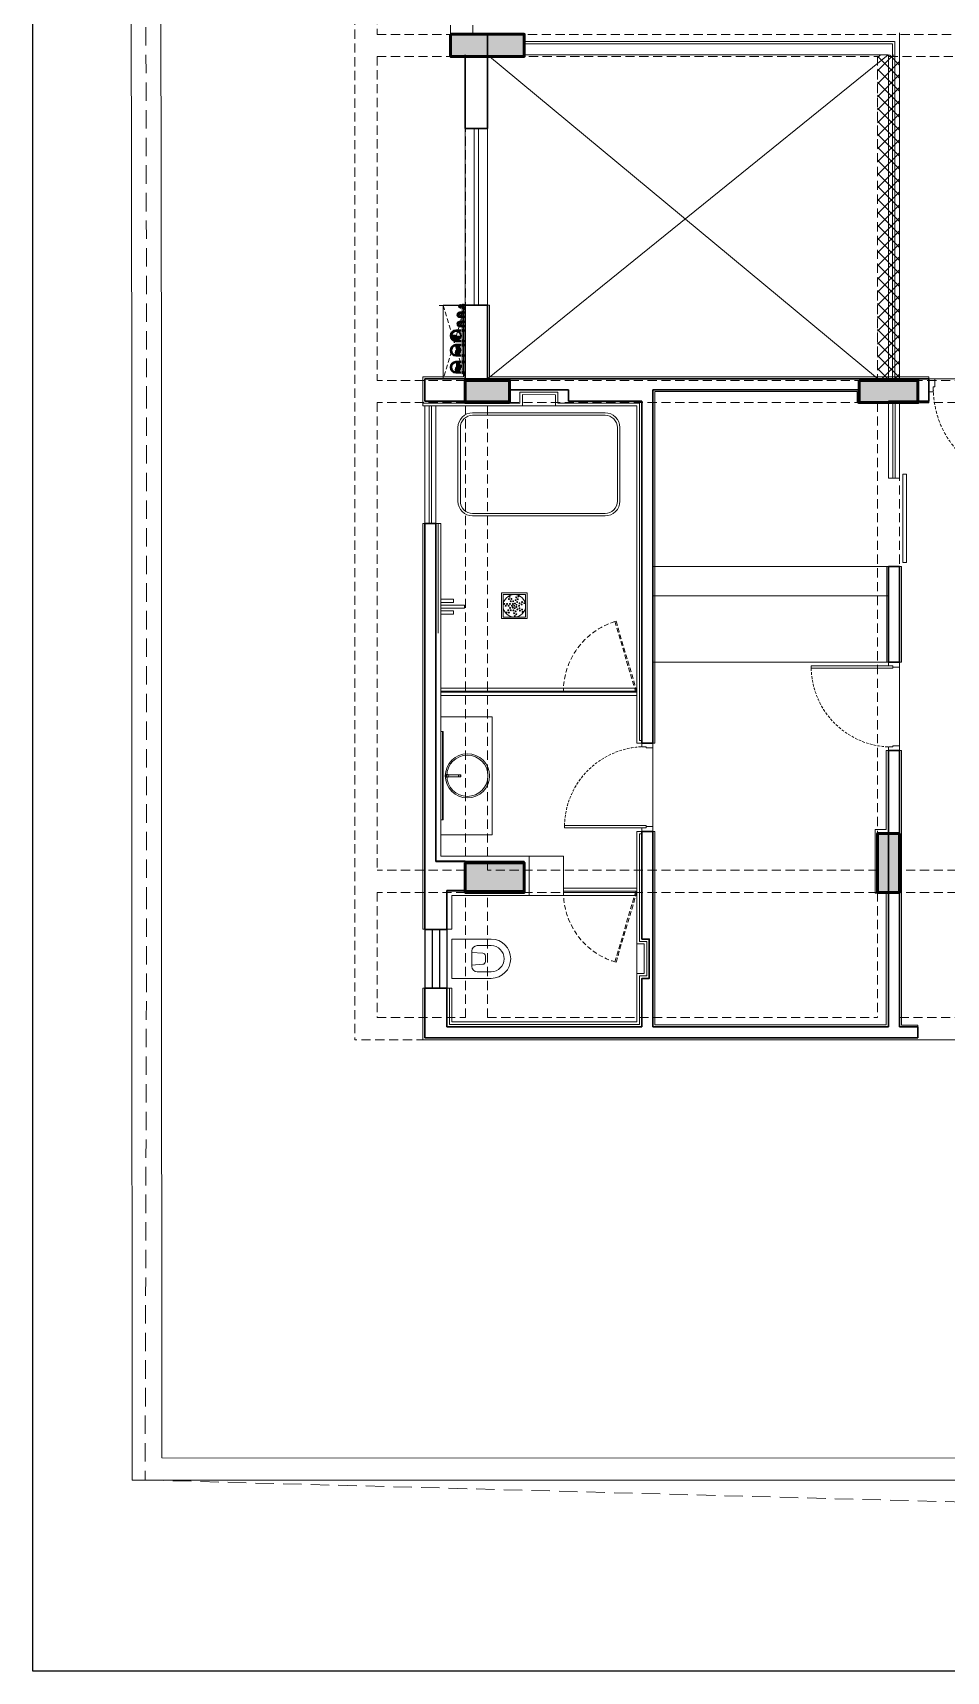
# Model space of a CAD drawing. Header units: inches. Extents: x 1178 to 1881, y 724 to 1926.
# Drawn here: x 1178 to 1551, y 724 to 1391 of the extents above; entities that cross this region are included whole.
import ezdxf

# ---------------------------------------------------------------- set-up
doc = ezdxf.new("R2010")
doc.units = ezdxf.units.IN
doc.header["$MEASUREMENT"] = 0
for name, pattern in [('BORDER2', [0.875, 0.25, -0.125, 0.25, -0.125, 0, -0.125]), ('CONTINOUS', [0]), ('DASHED2', [0.375, 0.25, -0.125]), ('HIDDEN', [0.375, 0.25, -0.125]), ('HIDDEN2', [0.1875, 0.125, -0.0625])]:
    doc.linetypes.add(name, pattern=pattern)
for name, color, linetype, lineweight in [('05', 61, 'Continuous', 5), ('15', 140, 'Continuous', 15), ('ANGLE SUPPORT', 7, 'Continuous', 30), ('COLUMN', 3, 'Continuous', 50), ('COMPOUND WALL', 6, 'Continuous', 13), ('CUT OUT', 172, 'DASHED2', 5), ('CWS', 180, 'Continuous', 18), ('DIM 05', 130, 'Continuous', 5), ('DOOR 09', 1, 'Continuous', 9), ('FUR. DIM 05', 10, 'Continuous', 5), ('FURNITURE 15', 140, 'Continuous', 15), ('HWSP', 20, 'Continuous', 9), ('PLASTER 15', 252, 'Continuous', 15), ('PP-RWP', 170, 'Continuous', 15), ('PP-SWP', 240, 'Continuous', 15), ('PP-WWP', 3, 'Continuous', 13), ('RAILING', 170, 'Continuous', 30), ('SANATERY 15', 1, 'Continuous', 15), ('sanitary fixture', 8, 'Continuous', 15), ('SHAFTS', 1, 'Continuous', 5), ('SHT. BEAM', 122, 'DASHED2', 30), ('STAIR 05', 4, 'Continuous', 20), ('swp', 20, 'Continuous', 20), ('WALL', 7, 'Continuous', 30), ('WALL 30', 242, 'Continuous', 30), ('WIN', 22, 'Continuous', 0), ('WINDOW 09', 1, 'Continuous', 9), ('wwp', 70, 'Continuous', 20)]:
    doc.layers.add(name, color=color, linetype=linetype, lineweight=lineweight)
doc.layers.add('D4', color=253, linetype='Continuous', lineweight=0, plot=False)
doc.layers.add('HWRP', color=6, linetype='Continuous')

# ---------------------------------------------------------------- blocks, each defined once
blk = doc.blocks.new('A$C1F651053')
at = {"layer": 'DOOR 09', "color": 4, "ltscale": 5}
blk.add_line((2.34, 42.04), (39.66, 42.04), dxfattribs=at)
for points in [[(0, 42.04), (0, 36.79), (1.75, 36.79), (1.75, 38.77), (2.34, 38.77), (2.34, 42.04), (0, 42.04)], [(42, 42.04), (42, 36.79), (40.25, 36.79), (40.25, 38.77), (39.66, 38.77), (39.66, 42.04), (42, 42.04)]]:
    blk.add_lwpolyline(points, dxfattribs=at)
blk.add_lwpolyline([(1.75, 38.77), (1.75, 0), (2.84, 0), (2.84, 38.77)], close=True, dxfattribs=at)
at = {"layer": 'DOOR 09', "color": 4, "linetype": 'DASHED2', "ltscale": 5}
blk.add_arc((1.97, 38.27), 38.28, 271.29733, 0.75575, dxfattribs=at)
blk = doc.blocks.new('ggdf')
at = {"layer": '05'}
for points in [[(183329.27, 8102.16), (183337.27, 8102.16), (183337.27, 8094.16), (183329.27, 8094.16)], [(183329.77, 8101.66), (183336.77, 8101.66), (183336.77, 8094.66), (183329.77, 8094.66)]]:
    blk.add_lwpolyline(points, close=True, dxfattribs=at)
for centre, radius in [((183333.27, 8098.16), 3.5), ((183333.87, 8101.3), 0.148), ((183330.08, 8098.05), 0.148), ((183330.65, 8097.56), 0.148), ((183330.95, 8098.25), 0.148), ((183331.17, 8099.84), 0.148), ((183331.19, 8100.59), 0.148), ((183331.52, 8097.76), 0.148), ((183331.76, 8096.4), 0.148), ((183331.82, 8098.45), 0.148), ((183331.87, 8099.28), 0.148), ((183331.89, 8100.03), 0.148), ((183332.15, 8097.21), 0.148), ((183332.49, 8096.55), 0.148), ((183332.53, 8098.02), 0.148), ((183332.59, 8099.47), 0.148), ((183332.7, 8098.65), 0.148), ((183332.92, 8097.5), 0.148), ((183333.27, 8100.85), 0.148), ((183333.27, 8099.96), 0.148), ((183333.27, 8098.16), 0.148), ((183333.27, 8098.16), 0.148), ((183333.27, 8098.16), 0.148), ((183333.27, 8098.16), 0.148), ((183333.27, 8098.16), 0.148), ((183333.27, 8098.16), 0.148), ((183333.27, 8098.16), 0.148), ((183333.29, 8098.91), 0.148), ((183333.31, 8096.69), 0.148), ((183333.57, 8097.48), 0.148), ((183333.87, 8100.4), 0.148), ((183333.87, 8099.51), 0.148), ((183333.87, 8098.61), 0.148), ((183333.99, 8097.97), 0.148), ((183334.05, 8096.55), 0.148), ((183334.45, 8097.28), 0.148), ((183334.67, 8099.28), 0.148), ((183334.69, 8098.53), 0.148), ((183335.02, 8097.76), 0.148), ((183335.32, 8097.08), 0.148), ((183335.37, 8099.84), 0.148), ((183335.4, 8099.09), 0.148), ((183335.89, 8097.56), 0.148), ((183336.1, 8099.65), 0.148), ((183336.2, 8096.88), 0.148), ((183331.37, 8095.59), 0.148), ((183332.1, 8095.74), 0.148), ((183333.7, 8095.88), 0.148), ((183334.09, 8095.07), 0.148), ((183334.44, 8095.74), 0.148)]:
    blk.add_circle(centre, radius, dxfattribs=at)
blk = doc.blocks.new('DFGHHH')
at = {"layer": 'sanitary fixture', "color": 6}
for p, q in [((161654.29, -159516.96), (161670.29, -159516.96)), ((161654.29, -159532.96), (161654.29, -159516.96)), ((161662.42, -159528.07), (161662.42, -159521.85)), ((161666.94, -159522.67), (161662.42, -159522.38)), ((161664.65, -159519.63), (161670.29, -159519.63)), ((161667.98, -159523.78), (161667.98, -159526.14)), ((161666.94, -159527.25), (161662.42, -159527.54)), ((161664.65, -159530.29), (161670.29, -159530.29)), ((161654.29, -159532.96), (161670.29, -159532.96))]:
    blk.add_line(p, q, dxfattribs=at)
at = {"layer": 'sanitary fixture', "color": 6, "extrusion": (0, 0, -1)}
for centre, major_axis, start_param, end_param in [((161670.29, -159524.96), (5.66, 5.66), -0.785398, 2.356194), ((161664.65, -159521.85), (-1.57, 1.57), 5.497787, 7.068583), ((161666.87, -159523.78), (-0.786, 0.786), 0.85028, 2.356194), ((161670.29, -159524.96), (3.77, 3.77), -0.785398, 2.356194), ((161664.65, -159528.07), (-1.57, 1.57), 3.926991, 5.497787), ((161666.87, -159526.14), (0.786, 0.786), 0.785398, 2.291313)]:
    blk.add_ellipse(centre, major_axis=major_axis, ratio=1, start_param=start_param, end_param=end_param, dxfattribs=at)
blk = doc.blocks.new('RGGGG')
at = {"layer": 'sanitary fixture'}
blk.add_line((161667.78, -159511), (161667.78, -159504.97), dxfattribs=at)
for points in [[(161658.11, -159507.38), (161667.78, -159507.38), (161667.78, -159508.59), (161658.11, -159508.59)], [(161662.64, -159506.32), (161667.78, -159506.32), (161667.78, -159504.97), (161662.64, -159504.97)], [(161662.64, -159509.64), (161667.78, -159509.64), (161667.78, -159511), (161662.64, -159511)]]:
    blk.add_lwpolyline(points, close=True, dxfattribs=at)
blk = doc.blocks.new('*X91')
at = {"color": 0}
for p, q in [((113.6, 341.5), (113.7, 341.6)), ((113.7, 341.4), (114.3, 342)), ((113.8, 341.4), (114.3, 341.8)), ((113.9, 341.3), (114.3, 341.7)), ((114, 341.2), (114.3, 341.5)), ((114.1, 341.1), (114.3, 341.3)), ((114.2, 341), (114.3, 341.1)), ((114.3, 340.9), (114.3, 340.9))]:
    blk.add_line(p, q, dxfattribs=at)
blk = doc.blocks.new('A$C6CB70CE8')
at = {"layer": 'ANGLE SUPPORT'}
for p, q in [((-2.57, 0.12), (-2.57, -2.25)), ((-2.25, 0.04), (-2.25, -2.25)), ((2.25, 0.04), (2.25, -2.25)), ((2.57, 0.12), (2.57, -2.25)), ((-2.79, -3), (-2.79, -3.06)), ((-2.79, -3.06), (-2.76, -3.09)), ((-2.06, -3.09), (-2.76, -3.09)), ((-2.76, -3.1), (-2.76, -3.44)), ((-2.76, -3.44), (-2.68, -3.52)), ((-2.14, -3.52), (-2.68, -3.52)), ((-2.57, -0.63), (-2.25, -0.63)), ((-2.57, -0.63), (-2.25, -0.63)), ((-2.57, -3.88), (-2.57, -3.52)), ((-2.57, -3.88), (-2.52, -3.93)), ((-2.24, -1.11), (-2.56, -1.11)), ((-2.24, -1.11), (-2.56, -1.11)), ((-2.52, -3.09), (-2.52, -3.36)), ((-2.3, -3.93), (-2.52, -3.93)), ((-2.3, -3.36), (-2.3, -3.09)), ((-2.25, -3.88), (-2.3, -3.93)), ((-2.25, -3.88), (-2.25, -3.52)), ((-2.06, -3.44), (-2.14, -3.52)), ((-2.03, -3.06), (-2.06, -3.1)), ((-2.06, -3.1), (-2.06, -3.44)), ((-2.03, -3), (-2.03, -3.06)), ((2.03, -3), (2.03, -3.06)), ((2.03, -3.06), (2.06, -3.1)), ((2.06, -3.09), (2.76, -3.09)), ((2.06, -3.1), (2.06, -3.44)), ((2.06, -3.44), (2.14, -3.52)), ((2.14, -3.52), (2.68, -3.52)), ((2.24, -1.11), (2.56, -1.11)), ((2.57, -0.63), (2.25, -0.63)), ((2.25, -3.88), (2.25, -3.52)), ((2.25, -3.88), (2.3, -3.93)), ((2.3, -3.36), (2.3, -3.09)), ((2.3, -3.93), (2.52, -3.93)), ((2.52, -3.09), (2.52, -3.36)), ((2.57, -3.88), (2.52, -3.93)), ((2.57, -3.88), (2.57, -3.52)), ((2.76, -3.44), (2.68, -3.52)), ((2.79, -3.06), (2.76, -3.09)), ((2.76, -3.1), (2.76, -3.44)), ((2.79, -3), (2.79, -3.06))]:
    blk.add_line(p, q, dxfattribs=at)
at = {"layer": 'ANGLE SUPPORT', "lineweight": 30, "ltscale": 30}
for radius, start, end in [(2.57, 1.03629, 178.96371), (2.25, 359.1087, 181.03512)]:
    blk.add_arc((0, 0.07), radius, start, end, dxfattribs=at)
at = {"layer": 'ANGLE SUPPORT'}
for centre, major_axis, start_param, end_param in [((-2.77, -3.29), (-0.184, -0.184), 1.32198, 2.080566), ((-2.46, -3.82), (-0.171, 0.171), 5.688779, 5.971834), ((-2.4, -3.89), (-0.171, 0.171), 5.688779, 6.270402), ((-2.38, -3.9), (-0.134, 0.134), 5.728383, 6.607487), ((-2.37, -4), (-0.135, -0.135), 4.157023, 5.034816), ((-2.3, -3.33), (-0.157, -0.157), -0.658117, 0.167445), ((-2.77, -3.14), (-0.361, -0.361), 1.329768, 1.540799), ((-2.68, -3.39), (-0.25, 0.25), 3.071035, 3.556541), ((-2.35, -3.97), (-0.0705, 0.0705), 5.845023, 6.635132), ((-2.55, -3.29), (-0.184, -0.184), 1.317026, 2.080566), ((-2.68, -3.34), (-0.317, 0.317), 2.957247, 3.531377), ((-2.67, -3.44), (-0.32, 0.32), 2.954779, 3.562598), ((-2.31, -4.16), (-0.171, -0.171), 4.117982, 4.309007), ((-2.65, -3.44), (-0.361, -0.361), 1.329768, 1.678717), ((-2.62, -3.48), (-0.361, -0.361), 1.329768, 1.608854), ((-2.05, -3.29), (-0.184, 0.184), 1.061026, 1.819613), ((2.03, -2.28), (-0.748, -0.748), 3.391711, 3.722963), ((1.7, -2.19), (-0.674, -0.674), 3.304859, 3.314801), ((1.7, -2.44), (-0.674, 0.674), 4.875655, 4.885597), ((1.7, -2.67), (-0.674, 0.674), 4.875655, 4.885597), ((2.71, -0.79), (-0.55, -0.55), 0.163266, 0.60927), ((2.71, -1.04), (-0.55, -0.55), 0.163266, 0.60927), ((2.71, -1.27), (-0.55, 0.55), 1.734062, 2.180066)]:
    blk.add_ellipse(centre, major_axis=major_axis, ratio=1, start_param=start_param, end_param=end_param, dxfattribs=at)
at = {"layer": 'ANGLE SUPPORT', "extrusion": (0, 0, -1)}
for centre, major_axis, start_param, end_param in [((-2.03, -2.28), (0.748, -0.748), 3.391711, 3.722963), ((-2.03, -2.28), (0.748, -0.748), 3.391711, 3.722963), ((-2.71, -0.79), (0.55, -0.55), 0.163266, 0.60927), ((-2.71, -0.79), (0.55, -0.55), 0.163266, 0.60927), ((-2.71, -1.04), (0.55, -0.55), 0.163266, 0.60927), ((-2.71, -1.04), (0.55, -0.55), 0.163266, 0.60927), ((-2.71, -1.27), (0.55, 0.55), 1.734062, 2.180066), ((-2.71, -1.27), (0.55, 0.55), 1.734062, 2.180066), ((-1.7, -2.19), (0.674, -0.674), 3.304859, 3.314801), ((-1.7, -2.19), (0.674, -0.674), 3.304859, 3.314801), ((-1.7, -2.44), (0.674, 0.674), 4.875655, 4.885597), ((-1.7, -2.44), (0.674, 0.674), 4.875655, 4.885597), ((-1.7, -2.67), (0.674, 0.674), 4.875655, 4.885597), ((-1.7, -2.67), (0.674, 0.674), 4.875655, 4.885597), ((2.05, -3.29), (0.184, 0.184), 1.061026, 1.819613), ((2.67, -3.44), (0.32, 0.32), 2.954779, 3.562598), ((2.65, -3.44), (0.361, -0.361), 1.329768, 1.678717), ((2.62, -3.48), (0.361, -0.361), 1.329768, 1.608854), ((2.68, -3.34), (0.317, 0.317), 2.957247, 3.531377), ((2.55, -3.29), (0.184, -0.184), 1.317026, 2.080566), ((2.68, -3.39), (0.25, 0.25), 3.071035, 3.556541), ((2.31, -4.16), (0.171, -0.171), 4.117982, 4.309007), ((2.35, -3.97), (0.0705, 0.0705), 5.845023, 6.635132), ((2.77, -3.14), (0.361, -0.361), 1.329768, 1.540799), ((2.38, -3.9), (0.134, 0.134), 5.728383, 6.607487), ((2.37, -4), (0.135, -0.135), 4.157023, 5.034816), ((2.3, -3.33), (0.157, -0.157), -0.658117, 0.167445), ((2.4, -3.89), (0.171, 0.171), 5.688779, 6.270402), ((2.46, -3.82), (0.171, 0.171), 5.688779, 5.971834), ((2.77, -3.29), (0.184, -0.184), 1.32198, 2.080566)]:
    blk.add_ellipse(centre, major_axis=major_axis, ratio=1, start_param=start_param, end_param=end_param, dxfattribs=at)
for p, xscale, yscale, zscale, rotation in [((-61.06, 17.78), 0.1862546400225255, 0.1862546400225255, -0.1862546400003328, 270), ((-61.33, 17.78), 0.1862546400225255, 0.1862546400225255, -0.1862546400003328, 270), ((61.33, 17.78), -0.1862546400225255, 0.1862546399643179, -0.1862546400225255, 90), ((61.06, 17.78), -0.1862546400225255, 0.1862546399643179, -0.1862546400225255, 90)]:
    blk.add_blockref('*X91', p, dxfattribs=dict(at, xscale=xscale, yscale=yscale, zscale=zscale, rotation=rotation))
blk = doc.blocks.new('gertertert')
at = {"layer": 'PP-RWP', "ltscale": 30}
h = blk.add_hatch(color=256, dxfattribs=at)
edge = h.paths.add_edge_path()
edge.add_ellipse((135040.59, -36837.3), major_axis=(1.13, -1.13), ratio=1, start_angle=186.33862, end_angle=263.66138)
edge.add_ellipse((135039.34, -36836.3), major_axis=(1.41, 1.41), ratio=1, start_angle=225, end_angle=405)
edge.add_ellipse((135038.09, -36835.3), major_axis=(1.13, 1.13), ratio=1, start_angle=276.33862, end_angle=353.66138, ccw=False)
for radius in [2.25, 2]:
    blk.add_circle((135039.34, -36836.3, 0), radius, dxfattribs=at)
for centre, start, end in [((135040.59, -36837.3, 0), 141.33862, 218.66138), ((135038.09, -36835.3, 0), 321.33862, 38.66138)]:
    blk.add_arc(centre, 1.6, start, end, dxfattribs=at)
blk = doc.blocks.new('A$C257F7E4A')
at = {"layer": 'HWRP', "ltscale": 150}
for radius in [16.5, 12.5]:
    blk.add_circle((0, 0), radius, dxfattribs=at)
for centre, start, end in [((-6, -8), 50.4977, 129.5023), ((6, 8), 230.4977, 309.5023)]:
    blk.add_arc(centre, 9.83, start, end, dxfattribs=at)
blk = doc.blocks.new('A$C09F5535A')
at = {"layer": 'CWS', "ltscale": 150}
for radius in [26, 20]:
    blk.add_circle((0, 0), radius, dxfattribs=at)
for centre, start, end in [((-10, -9), 42.4277, 137.5723), ((10, 9), 222.4277, 317.5723)]:
    blk.add_arc(centre, 13.5, start, end, dxfattribs=at)
blk = doc.blocks.new('*X98')
at = {"color": 0}
for p, q in [((113.6, 341.5), (113.7, 341.6)), ((113.7, 341.4), (114.3, 342)), ((113.8, 341.4), (114.3, 341.8)), ((113.9, 341.3), (114.3, 341.7)), ((114, 341.2), (114.3, 341.5)), ((114.1, 341.1), (114.3, 341.3)), ((114.2, 341), (114.3, 341.1)), ((114.3, 340.9), (114.3, 340.9))]:
    blk.add_line(p, q, dxfattribs=at)
blk = doc.blocks.new('YTYT')
at = {"layer": 'ANGLE SUPPORT'}
for p, q in [((5948, 111590), (5950, 111592)), ((5948, 111583), (5948, 111590)), ((5961, 111592), (5950, 111592)), ((5952, 111603), (5953, 111605)), ((5952, 111603), (5952, 111592)), ((5953, 111583), (5953, 111588)), ((5959, 111603), (5958, 111605)), ((5958, 111588), (5958, 111583)), ((5959, 111603), (5959, 111592)), ((5963, 111590), (5961, 111592)), ((5963, 111583), (5963, 111590)), ((5996, 111591), (5998, 111593)), ((5996, 111584), (5996, 111591)), ((6009, 111593), (5998, 111593)), ((5999, 111604), (6001, 111606)), ((5999, 111604), (5999, 111593)), ((6005, 111606), (6001, 111606)), ((6001, 111584), (6001, 111589)), ((6007, 111604), (6005, 111606)), ((6005, 111590), (6005, 111584)), ((6007, 111604), (6007, 111593)), ((6007, 111592), (6007, 111594)), ((6010, 111591), (6009, 111593)), ((6010, 111584), (6010, 111591)), ((5963, 111583), (5948, 111583)), ((5948, 111582), (5948, 111583)), ((5948, 111581), (5948, 111582)), ((5952, 111546), (5952, 111566)), ((5952, 111556), (5959, 111556)), ((5959, 111546), (5959, 111566)), ((5964, 111582), (5963, 111583)), ((5964, 111581), (5964, 111582)), ((5995, 111583), (5996, 111584)), ((6010, 111584), (5996, 111584)), ((6000, 111546), (6000, 111567)), ((6007, 111557), (6000, 111557)), ((6007, 111546), (6007, 111567)), ((6011, 111583), (6010, 111584)), ((6011, 111582), (6011, 111583))]:
    blk.add_line(p, q, dxfattribs=at)
for centre, radius, start, end in [((5948, 111587), 5.37, 15.7923, 59.2561), ((5957, 111607), 5.92, 216.9055, 256.8201), ((5957, 111603), 5.9, 217.8259, 256.7878), ((5956, 111603), 7.49, 237.8401, 259.057), ((5958, 111588), 4.61, 125.4061, 172.7073), ((5947, 111588), 11, 21.2252, 49.0426), ((5957, 111606), 3.09, 204.835, 250.1048), ((5947, 111589), 14.1, 32.862, 55.7036), ((5947, 111586), 13.9, 30.4056, 55.5622), ((5953, 111587), 5.37, 15.7923, 59.5399), ((5948, 111589), 15.8, 45.5118, 58.8099), ((5949, 111591), 15.8, 49.0723, 58.8099), ((5963, 111587), 5.37, 120.7439, 164.2077), ((6004, 111605), 5.9, 217.8259, 256.7878), ((6003, 111604), 7.49, 237.8401, 259.057), ((5996, 111588), 5.37, 15.7923, 59.2561), ((6004, 111608), 5.92, 216.9055, 256.8201), ((6006, 111589), 4.61, 125.4061, 172.7073), ((6005, 111607), 3.09, 204.835, 250.1048), ((5995, 111589), 11, 21.2252, 49.0426), ((6006, 111613), 7.49, 248.1121, 259.057), ((5995, 111590), 14.1, 32.862, 55.7036), ((5995, 111587), 13.9, 30.4056, 55.5622), ((6000, 111588), 5.37, 15.7923, 59.5399), ((5996, 111590), 15.8, 45.5118, 58.8099), ((5996, 111592), 15.8, 49.0723, 58.8099), ((6011, 111588), 5.37, 120.7439, 164.2077), ((5962, 111550), 14.5, 100.4454, 134.0721), ((5949, 111578), 19.7, 277.5912, 300.6693), ((5979, 111546), 27.5, 180, 0), ((5979, 111546), 20.1, 180, 0), ((5997, 111551), 14.5, 45.9279, 79.5546), ((6010, 111579), 19.7, 239.3307, 262.4088)]:
    blk.add_arc(centre, radius, start, end, dxfattribs=at)
at = {"layer": 'ANGLE SUPPORT', "xscale": 3.853472945932288, "yscale": 3.853472945932288, "zscale": 3.853472945932288, "rotation": 90}
for p in [(7269, 111151), (7274, 111151), (7317, 111152), (7321, 111152)]:
    blk.add_blockref('*X98', p, dxfattribs=at)
blk = doc.blocks.new('*X100')
at = {"color": 0}
for p, q in [((113.6, 341.5), (113.7, 341.6)), ((113.7, 341.4), (114.3, 342)), ((113.8, 341.4), (114.3, 341.8)), ((113.9, 341.3), (114.3, 341.7)), ((114, 341.2), (114.3, 341.5)), ((114.1, 341.1), (114.3, 341.3)), ((114.2, 341), (114.3, 341.1)), ((114.3, 340.9), (114.3, 340.9))]:
    blk.add_line(p, q, dxfattribs=at)
blk = doc.blocks.new('YTYTY')
at = {"layer": 'ANGLE SUPPORT'}
for p, q in [((6071, 111598), (6072, 111599)), ((6071, 111597), (6071, 111598)), ((6072, 111606), (6074, 111608)), ((6072, 111599), (6072, 111606)), ((6086, 111599), (6072, 111599)), ((6085, 111608), (6074, 111608)), ((6075, 111619), (6077, 111621)), ((6075, 111619), (6075, 111608)), ((6081, 111621), (6077, 111621)), ((6077, 111599), (6077, 111605)), ((6083, 111619), (6081, 111621)), ((6081, 111605), (6081, 111599)), ((6083, 111619), (6083, 111608)), ((6086, 111606), (6085, 111608)), ((6086, 111599), (6086, 111606)), ((6087, 111598), (6086, 111599)), ((6087, 111597), (6087, 111598)), ((6099, 111606), (6101, 111608)), ((6099, 111599), (6099, 111606)), ((6099, 111599), (6114, 111599)), ((6099, 111598), (6099, 111599)), ((6099, 111597), (6099, 111598)), ((6101, 111608), (6112, 111608)), ((6103, 111619), (6104, 111621)), ((6103, 111619), (6103, 111608)), ((6104, 111621), (6109, 111621)), ((6104, 111605), (6104, 111599)), ((6110, 111619), (6109, 111621)), ((6109, 111599), (6109, 111605)), ((6110, 111619), (6110, 111608)), ((6114, 111606), (6112, 111608)), ((6114, 111599), (6114, 111606)), ((6114, 111598), (6114, 111599)), ((6114, 111597), (6114, 111598)), ((6076, 111572), (6076, 111582)), ((6083, 111572), (6083, 111582)), ((6103, 111572), (6103, 111582)), ((6110, 111572), (6110, 111582))]:
    blk.add_line(p, q, dxfattribs=at)
for centre, radius, start, end in [((6080, 111620), 5.88, 217.8259, 256.7878), ((6079, 111619), 7.46, 237.8401, 259.057), ((6072, 111603), 5.36, 15.7923, 59.2561), ((6080, 111623), 5.9, 216.9055, 256.8201), ((6082, 111604), 4.59, 125.4061, 172.7073), ((6081, 111622), 3.08, 204.835, 250.1048), ((6071, 111604), 10.9, 21.2252, 49.0426), ((6082, 111628), 7.46, 248.1121, 259.057), ((6071, 111605), 14, 32.862, 55.7036), ((6071, 111602), 13.9, 30.4056, 55.5622), ((6076, 111603), 5.36, 15.7923, 59.5399), ((6072, 111605), 15.8, 45.5118, 58.8099), ((6073, 111607), 15.8, 49.0723, 58.8099), ((6087, 111603), 5.36, 120.7439, 164.2077), ((6099, 111603), 5.36, 15.7923, 59.2561), ((6113, 111607), 15.8, 121.1901, 130.9277), ((6114, 111605), 15.8, 121.1901, 134.4882), ((6115, 111605), 14, 124.2964, 147.138), ((6115, 111602), 13.9, 124.4378, 149.5944), ((6109, 111603), 5.36, 120.4601, 164.2077), ((6104, 111628), 7.46, 280.943, 291.8879), ((6115, 111604), 10.9, 130.9574, 158.7748), ((6105, 111622), 3.08, 289.8952, 335.165), ((6105, 111623), 5.9, 283.1799, 323.0945), ((6106, 111620), 5.88, 283.2122, 322.1741), ((6104, 111604), 4.59, 7.2927, 54.5939), ((6106, 111619), 7.46, 280.943, 302.1599), ((6114, 111603), 5.36, 120.7439, 164.2077), ((6086, 111565), 14.4, 100.4454, 134.0721), ((6086, 111560), 14.4, 100.4454, 134.0721), ((6093, 111572), 17.3, 180, 0), ((6093, 111572), 9.9, 180, 0), ((6100, 111565), 14.4, 45.9279, 79.5546), ((6100, 111560), 14.4, 45.9279, 79.5546)]:
    blk.add_arc(centre, radius, start, end, dxfattribs=at)
at = {"layer": 'ANGLE SUPPORT', "xscale": 3.841952967066176, "yscale": 3.841952967066176, "zscale": 3.841952967066176, "rotation": 90}
for p in [(7389, 111169), (7393, 111169)]:
    blk.add_blockref('*X100', p, dxfattribs=at)
at = {"layer": 'ANGLE SUPPORT', "extrusion": (0, 0, -1), "xscale": 3.841952967066176, "yscale": 3.841952967066176, "zscale": -3.841952966905051, "rotation": 90}
for p in [(-4792, 111169), (-4797, 111169)]:
    blk.add_blockref('*X100', p, dxfattribs=at)
blk = doc.blocks.new('A$C0CAE3EA1')
at = {"layer": 'HWSP', "ltscale": 150}
for radius in [26, 20]:
    blk.add_circle((0, 0), radius, dxfattribs=at)
for centre, start, end in [((-10, -9), 42.4277, 137.5723), ((10, 9), 222.4277, 317.5723)]:
    blk.add_arc(centre, 13.5, start, end, dxfattribs=at)
blk = doc.blocks.new('A$C193A5146')
at = {"layer": 'PP-SWP'}
h = blk.add_hatch(color=256, dxfattribs=at)
edge = h.paths.add_edge_path()
edge.add_ellipse((-1, 1.25), major_axis=(-1.13, 1.13), ratio=1, start_angle=96.33862, end_angle=173.66138, ccw=False)
edge.add_ellipse((0, 0), major_axis=(1.41, 1.41), ratio=1, start_angle=-45, end_angle=135, ccw=False)
edge.add_ellipse((1, -1.25), major_axis=(1.13, 1.13), ratio=1, start_angle=6.33862, end_angle=83.66138)
for radius in [2.25, 2]:
    blk.add_circle((0, 0), radius, dxfattribs=at)
for centre, start, end in [((1, -1.25), 51.33862, 128.66138), ((-1, 1.25), 231.33862, 308.66138)]:
    blk.add_arc(centre, 1.6, start, end, dxfattribs=at)
blk = doc.blocks.new('A$C03973A2D')
at = {"layer": 'PP-WWP'}
h = blk.add_hatch(color=256, dxfattribs=at)
edge = h.paths.add_edge_path()
edge.add_ellipse((-1, 1.25), major_axis=(-1.13, 1.13), ratio=1, start_angle=96.33862, end_angle=173.66138, ccw=False)
edge.add_ellipse((0, 0), major_axis=(1.41, 1.41), ratio=1, start_angle=-45, end_angle=135, ccw=False)
edge.add_ellipse((1, -1.25), major_axis=(1.13, 1.13), ratio=1, start_angle=6.33862, end_angle=83.66138)
for radius in [2.25, 2]:
    blk.add_circle((0, 0), radius, dxfattribs=at)
for centre, start, end in [((1, -1.25), 51.33862, 128.66138), ((-1, 1.25), 231.33862, 308.66138)]:
    blk.add_arc(centre, 1.6, start, end, dxfattribs=at)
blk = doc.blocks.new('HNJMJMJ')
at = {"layer": 'COLUMN', "ltscale": 15}
h = blk.add_hatch(color=251, dxfattribs=at)
h.dxf.hatch_style = 1
h.paths.add_polyline_path([(1482828.96, 685166.68), (1482798.96, 685166.68), (1482798.96, 685157.68), (1482828.96, 685157.68)])
h = blk.add_hatch(color=251, dxfattribs=at)
h.dxf.hatch_style = 1
h.paths.add_polyline_path([(1482822.96, 685016.68), (1482822.96, 685025.68), (1482804.96, 685025.68), (1482804.96, 685016.68)])
h.paths.add_polyline_path([(1482989.46, 685016.68), (1482989.46, 685025.68), (1482965.46, 685025.68), (1482965.46, 685016.68)])
h.paths.add_polyline_path([(1483160.46, 685016.68), (1483160.46, 685025.68), (1483142.46, 685025.68), (1483142.46, 685016.68)])
h = blk.add_hatch(color=251, dxfattribs=at)
h.dxf.hatch_style = 1
h.paths.add_polyline_path([(1482981.97, 684841.18), (1482972.97, 684841.18), (1482972.97, 684817.18), (1482981.97, 684817.18)])
h = blk.add_hatch(color=251, dxfattribs=at)
h.dxf.hatch_style = 1
h.paths.add_polyline_path([(1482828.96, 684817.18), (1482828.96, 684829.18), (1482804.96, 684829.18), (1482804.96, 684817.18)])
for points in [[(1482798.96, 685166.68), (1482798.96, 685157.68), (1482828.96, 685157.68), (1482828.96, 685166.68)], [(1482822.96, 685016.68), (1482822.96, 685025.68), (1482804.96, 685025.68), (1482804.96, 685016.68)], [(1482965.46, 685025.68), (1482965.46, 685016.68), (1482989.46, 685016.68), (1482989.46, 685025.68)], [(1482981.97, 684841.18), (1482972.97, 684841.18), (1482972.97, 684817.18), (1482981.97, 684817.18)], [(1482804.96, 684829.18), (1482804.96, 684817.18), (1482828.96, 684817.18), (1482828.96, 684829.18)]]:
    blk.add_lwpolyline(points, close=True, dxfattribs=at)
blk = doc.blocks.new('beam 1')
at = {"layer": 'SHT. BEAM', "lineweight": 9, "ltscale": 15}
for p, q in [((1309.61, 2492.96), (1309.61, 1693.36)), ((1318.61, 2273.88), (1318.61, 2102.87)), ((1348.61, 2102.87), (1348.61, 2273.88)), ((1357.61, 2102.87), (1357.61, 2273.88)), ((1318.61, 2102.87), (1348.61, 2102.87)), ((1357.61, 2102.87), (1680.08, 2102.87)), ((1318.61, 2093.87), (1354.61, 2093.87)), ((1318.61, 2093.87), (1318.61, 1961.88)), ((1348.61, 2093.87), (1354.61, 2093.87)), ((1354.61, 1961.88), (1354.61, 2093.87)), ((1363.61, 1961.88), (1363.61, 2093.87)), ((1363.61, 2093.87), (1522.62, 2093.87)), ((1522.62, 2093.87), (1522.62, 1961.88)), ((1527.12, 2093.87), (1739.09, 2093.87)), ((1531.62, 2093.87), (1531.62, 1961.88)), ((1354.61, 1961.88), (1318.61, 1961.88)), ((1522.62, 1961.88), (1363.61, 1961.88)), ((1749.11, 1961.88), (1527.11, 1961.88)), ((1354.61, 1952.88), (1318.61, 1952.88)), ((1318.61, 1952.88), (1318.61, 1762.38)), ((1354.61, 1762.38), (1354.61, 1952.88)), ((1522.62, 1952.88), (1363.61, 1952.88)), ((1363.61, 1762.38), (1363.61, 1952.88)), ((1522.62, 1952.88), (1522.62, 1762.38)), ((1701.12, 1952.88), (1531.62, 1952.88)), ((1531.62, 1952.88), (1531.62, 1762.38)), ((1354.61, 1762.38), (1318.61, 1762.38)), ((1522.62, 1762.38), (1363.61, 1762.38)), ((1701.12, 1762.38), (1531.62, 1762.38)), ((1354.61, 1753.38), (1318.61, 1753.38)), ((1318.61, 1753.38), (1318.61, 1702.36)), ((1354.61, 1702.36), (1354.61, 1753.38)), ((1522.62, 1753.38), (1363.61, 1753.38)), ((1363.61, 1702.36), (1363.61, 1753.38)), ((1522.62, 1753.38), (1522.62, 1702.36)), ((1701.12, 1753.38), (1531.62, 1753.38)), ((1531.62, 1753.38), (1531.62, 1702.36)), ((1318.61, 1702.36), (1354.61, 1702.36)), ((1363.61, 1702.36), (1522.62, 1702.36)), ((1531.62, 1702.36), (1701.12, 1702.36)), ((1749.11, 1693.36), (1309.61, 1693.36))]:
    blk.add_line(p, q, dxfattribs=at)
at = {"layer": 'COLUMN'}
blk.add_blockref('HNJMJMJ', (-1481450.37, -683063.8), dxfattribs=at)

msp = doc.modelspace()

# ---------------------------------------------------------------- hatches: boundary and pattern name
at = {"layer": 'SHT. BEAM', "lineweight": 9, "ltscale": 15}
h = msp.add_hatch(dxfattribs=at)
h.set_pattern_fill('ANSI37,_O', color=256, scale=30)
h.set_pattern_definition([(45, (-13769.1138, 13910.592), (-2.6516504, 2.6516504), []), (135, (-13769.1138, 13910.592), (-2.6516504, -2.6516504), [])])
h.paths.add_polyline_path([(1531.62, 1382.36), (1522.62, 1382.36), (1522.62, 1250.36), (1531.62, 1250.36)])

# ---------------------------------------------------------------- linework, layer by layer
at = {"layer": '05', "ltscale": 20}
for p, q in [((1424.55, 1124.45), (1344.58, 1124.45)), ((1424.55, 1121.45), (1344.58, 1121.45)), ((1424.55, 1042.95), (1394.58, 1042.95)), ((1424.55, 1039.95), (1394.58, 1039.95))]:
    msp.add_line(p, q, dxfattribs=at)
at = {"layer": '15', "ltscale": 15}
for p, q in [((1393.6, 1239.45), (1377.84, 1239.45)), ((1424.55, 1123.2), (1344.58, 1123.2)), ((1424.55, 1122.7), (1344.58, 1122.7)), ((1424.55, 1041.7), (1394.58, 1041.7)), ((1424.55, 1041.2), (1394.58, 1041.2))]:
    msp.add_line(p, q, dxfattribs=at)
at = {"layer": '15', "color": 8, "linetype": 'CONTINOUS', "ltscale": 15}
msp.add_line((1424.55, 1008.2), (1424.55, 1020.2), dxfattribs=at)
at = {"layer": '15', "ltscale": 15}
for points in [[(1357.57, 1236.55), (1411.57, 1236.55, -0.414214), (1417.57, 1230.55), (1417.57, 1200.55, -0.414214), (1411.57, 1194.55), (1357.57, 1194.55, -0.414214), (1351.57, 1200.55), (1351.57, 1230.55, -0.414214)], [(1357.57, 1235.55), (1411.57, 1235.55, -0.414214), (1416.57, 1230.55), (1416.57, 1200.55, -0.414214), (1411.57, 1195.55), (1357.57, 1195.55, -0.414214), (1352.57, 1200.55), (1352.57, 1230.55, -0.414214)]]:
    msp.add_lwpolyline(points, format="xyb", close=True, dxfattribs=at)
at = {"layer": '15', "color": 8, "linetype": 'HIDDEN2', "ltscale": 15}
for points in [[(1416.03, 1151.66), (1424.55, 1122.9), (1424.07, 1122.76), (1415.55, 1151.52)], [(1416.03, 1012.73), (1424.55, 1041.5), (1424.07, 1041.64), (1415.55, 1012.87)]]:
    msp.add_lwpolyline(points, close=True, dxfattribs=at)
at = {"layer": '15', "linetype": 'Continuous', "ltscale": 20}
for points in [[(1394.58, 1123.2), (1344.58, 1123.2), (1344.58, 1122.7), (1394.58, 1122.7)], [(1365.58, 1112.7), (1344.58, 1112.7), (1344.58, 1064.7), (1365.58, 1064.7)], [(1344.58, 1070.7), (1344.58, 1106.7), (1345.33, 1106.7), (1345.33, 1070.7)], [(1345.33, 1106.7), (1345.33, 1070.7), (1345.58, 1070.7), (1345.58, 1106.7)], [(1380.58, 1039.95), (1380.58, 1055.95), (1394.58, 1055.95), (1394.58, 1039.95)]]:
    msp.add_lwpolyline(points, close=True, dxfattribs=at)
for radius in [9, 8.39]:
    msp.add_circle((1355.44, 1088.7), radius, dxfattribs=at)
at = {"layer": '15', "color": 8, "linetype": 'HIDDEN2', "ltscale": 15}
for centre, start, end in [((1424.31, 1123.1), 107.13812, 180.70079), ((1424.31, 1041.29), 179.29921, 252.86188)]:
    msp.add_arc(centre, 29.73, start, end, dxfattribs=at)
at = {"layer": 'ANGLE SUPPORT', "const_width": 0.444}
msp.add_lwpolyline([(1353.29, 1280.9), (1353.29, 1252.22)], dxfattribs=at)
at = {"layer": 'COMPOUND WALL', "ltscale": 5}
for p, q in [((1218.22, 1524.86), (1218.7, 1245.85)), ((1230.41, 1524.86), (1230.7, 1245.86)), ((1218.7, 1245.85), (1218.7, 1041.86)), ((1230.7, 1245.86), (1230.7, 1041.86)), ((1218.7, 1041.86), (1218.85, 801.85)), ((1230.7, 1041.86), (1230.85, 810.86)), ((1230.85, 810.86), (1823.1, 810.62)), ((1218.85, 801.85), (1835.07, 801.8))]:
    msp.add_line(p, q, dxfattribs=at)
at = {"layer": 'CUT OUT', "linetype": 'CONTINOUS', "lineweight": 9, "ltscale": 30}
for p, q in [((1363.58, 1250.36), (1526.98, 1382.36)), ((1363.58, 1382.36), (1522.59, 1250.52))]:
    msp.add_line(p, q, dxfattribs=at)
at = {"layer": 'D4', "color": 253, "linetype": 'HIDDEN2', "lineweight": 15, "ltscale": 15}
for p, q in [((1345.58, 1280.36), (1354.58, 1250.36)), ((1354.58, 1280.36), (1345.58, 1250.36))]:
    msp.add_line(p, q, dxfattribs=at)
at = {"layer": 'DOOR 09'}
for points in [[(1531.59, 1240.61), (1531.59, 1209.95), (1527.09, 1209.95), (1527.09, 1240.61)], [(1529.84, 1240.61), (1529.84, 1209.95), (1528.84, 1209.95), (1528.84, 1240.61)]]:
    msp.add_lwpolyline(points, dxfattribs=at)
msp.add_lwpolyline([(1532.89, 1211.52), (1534.47, 1211.52), (1534.47, 1175.52), (1532.89, 1175.52)], close=True, dxfattribs=at)
at = {"layer": 'FUR. DIM 05', "ltscale": 15}
msp.add_line((1431.07, 1161.95), (1527.09, 1161.95), dxfattribs=at)
at = {"layer": 'FUR. DIM 05', "color": 253, "ltscale": 5}
for points in [[(1431.11, 1173.95), (1527.13, 1173.95), (1527.13, 1161.95), (1431.11, 1161.95)], [(1431.06, 1161.95), (1527.09, 1161.95), (1527.09, 1134.95), (1431.06, 1134.95)]]:
    msp.add_lwpolyline(points, close=True, dxfattribs=at)
at = {"layer": 'PLASTER 15', "ltscale": 15}
for p, q in [((1343.88, 1280.29), (1353.54, 1280.29)), ((1526.34, 1173.95), (1532.34, 1173.95)), ((1526.34, 1173.95), (1526.34, 1134.95)), ((1532.34, 1134.95), (1532.34, 1173.95)), ((1526.34, 1134.95), (1532.34, 1134.95)), ((1532.34, 1098.95), (1526.09, 1098.95)), ((1526.09, 1066.86), (1526.09, 1098.95)), ((1532.34, 1098.95), (1532.34, 987.19)), ((1526.09, 987.2), (1526.09, 1040.86)), ((1428.55, 1021.2), (1425.55, 1021.2)), ((1428.55, 1007.2), (1428.55, 1021.2)), ((1427.55, 1020.2), (1424.55, 1020.2)), ((1427.55, 1008.2), (1427.55, 1020.2)), ((1424.55, 1008.2), (1427.55, 1008.2)), ((1425.55, 1007.2), (1428.55, 1007.2)), ((1532.34, 987.19), (1539.09, 987.19)), ((1539.09, 986.44), (1539.09, 987.19))]:
    msp.add_line(p, q, dxfattribs=at)
for points in [[(1426.55, 1102.05), (1424.55, 1102.05), (1424.55, 1239.45), (1414.05, 1239.45), (1414.05, 1239.45), (1391.34, 1239.45), (1391.34, 1243.94), (1377.84, 1243.95), (1377.84, 1239.45), (1353.83, 1239.45), (1337.33, 1239.45), (1337.33, 1251.2), (1353.83, 1251.2), (1353.83, 1280.37), (1364.44, 1280.37), (1364.44, 1251.2), (1543.59, 1251.2), (1543.59, 1240.61), (1514.33, 1240.61), (1514.33, 1245.2), (1431.83, 1245.2), (1431.83, 1102.05), (1431.05, 1102.05)], [(1426.55, 1103.05), (1425.55, 1103.05), (1425.55, 1240.45), (1415.05, 1240.45), (1415.05, 1240.45), (1392.34, 1240.45), (1392.34, 1244.94), (1376.84, 1244.95), (1376.84, 1240.45), (1353.83, 1240.45), (1337.33, 1240.45)], [(1337.33, 1026.2), (1337.33, 1191.45), (1344.58, 1191.45), (1344.58, 1055.95), (1380.58, 1055.95), (1380.58, 1039.95), (1349.08, 1039.95), (1349.08, 1026.2), (1337.33, 1026.2)], [(1343.58, 1191.45), (1343.58, 1146.86)], [(1710.82, 1145.36), (1710.82, 981.2), (1356.83, 981.2), (1356.83, 981.2), (1337.33, 981.2), (1337.33, 1002.2), (1349.08, 1002.2), (1349.08, 988.45), (1424.55, 988.45), (1424.55, 1008.2)], [(1424.55, 1020.2), (1424.55, 1066.05), (1426.55, 1066.05)], [(1425.55, 1021.2), (1425.55, 1065.05), (1426.55, 1065.05)], [(1427.51, 1066.05), (1431.83, 1066.05), (1431.83, 987.2), (1526.09, 987.2)], [(1526.09, 1066.86), (1521.59, 1066.86), (1521.59, 1040.86), (1526.09, 1040.86)], [(1348.08, 1002.2), (1348.08, 987.45), (1356.83, 987.45), (1379.07, 987.45), (1379.07, 987.45), (1394.57, 987.45), (1394.57, 987.45), (1425.55, 987.45), (1425.55, 1007.2)]]:
    msp.add_lwpolyline(points, dxfattribs=at)
at = {"layer": 'PP-RWP', "lineweight": -2, "ltscale": 15}
msp.add_lwpolyline([(1178.27, 1925.9), (1881.28, 1925.9), (1881.28, 723.97), (1178.27, 723.97)], close=True, dxfattribs=at)
at = {"layer": 'RAILING', "lineweight": 20, "ltscale": 15}
msp.add_line((1377.84, 1239.45), (1391.34, 1239.44), dxfattribs=at)
at = {"layer": 'SANATERY 15'}
for p, q in [((1347.08, 1089.12), (1352.7, 1089.12)), ((1347.08, 1088.28), (1352.7, 1088.28)), ((1351.87, 1088.28), (1351.87, 1089.12)), ((1352.53, 1088.91), (1352.7, 1088.91)), ((1352.53, 1088.49), (1352.53, 1088.91)), ((1352.53, 1088.49), (1352.7, 1088.49)), ((1352.7, 1088.28), (1352.7, 1089.12))]:
    msp.add_line(p, q, dxfattribs=at)
msp.add_circle((1347.08, 1088.7), 0.728, dxfattribs=at)
msp.add_arc((1347.08, 1088.7), 0.419, 90, 270, dxfattribs=at)
at = {"layer": 'SHAFTS', "ltscale": 15}
for p, q in [((1345.58, 1280.36), (1354.58, 1280.36)), ((1345.58, 1250.36), (1345.58, 1280.36)), ((1354.58, 1250.36), (1345.58, 1250.36))]:
    msp.add_line(p, q, dxfattribs=at)
at = {"layer": 'STAIR 05', "lineweight": 0}
for p, q in [((1531.59, 1391.37), (1531.59, 1249.52)), ((1378.58, 1387.86), (1529.58, 1387.86)), ((1378.58, 1386.86), (1528.69, 1386.86)), ((1378.58, 1382.36), (1526.98, 1382.36)), ((1527.09, 1382.36), (1527.09, 1249.52)), ((1528.69, 1386.86), (1528.69, 1250.36)), ((1529.69, 1387.86), (1529.69, 1250.36))]:
    msp.add_line(p, q, dxfattribs=at)
at = {"layer": 'WALL', "linetype": 'HIDDEN', "lineweight": 5, "ltscale": 30}
for p, q in [((1224.08, 1562.36), (1224.7, 1245.86)), ((1224.7, 1245.86), (1224.7, 1041.86)), ((1224.7, 1041.86), (1224.09, 801.85)), ((1224.09, 801.85), (1828.97, 785.52))]:
    msp.add_line(p, q, dxfattribs=at)
at = {"layer": 'WALL 30', "ltscale": 15}
for p, q in [((1363.58, 1352.38), (1363.58, 1391.31)), ((1354.58, 1352.38), (1354.58, 1382.36)), ((1354.58, 1352.38), (1363.58, 1352.38)), ((1354.58, 1280.37), (1354.58, 1250.36)), ((1363.58, 1280.37), (1363.58, 1250.36)), ((1543.59, 1250.36), (1543.59, 1241.36)), ((1426.55, 1101.96), (1426.55, 1241.36)), ((1431.05, 1101.96), (1431.05, 1245.86)), ((1527.09, 1241.36), (1543.59, 1241.36)), ((1342.58, 1053.86), (1378.58, 1053.86)), ((1378.58, 1053.86), (1378.58, 1041.86)), ((1347.08, 1041.86), (1378.58, 1041.86))]:
    msp.add_line(p, q, dxfattribs=at)
at = {"layer": 'WALL 30', "ltscale": 5}
for p, q in [((1363.58, 1280.37), (1354.58, 1280.37)), ((1338.08, 1241.36), (1338.08, 1250.36)), ((1338.08, 1250.36), (1543.59, 1250.36)), ((1338.08, 1241.36), (1372.58, 1241.36)), ((1372.58, 1241.36), (1372.58, 1245.86)), ((1372.58, 1245.86), (1396.6, 1245.85)), ((1396.6, 1245.87), (1396.6, 1241.36)), ((1426.55, 1241.36), (1396.6, 1241.36)), ((1515.08, 1245.86), (1431.05, 1245.86)), ((1338.08, 1026.15), (1338.08, 1191.45)), ((1338.08, 1191.45), (1342.58, 1191.45)), ((1342.58, 1053.86), (1342.58, 1191.45)), ((1531.59, 1173.95), (1527.09, 1173.95)), ((1527.09, 1173.95), (1527.09, 1134.95)), ((1531.59, 1134.95), (1531.59, 1173.95)), ((1527.09, 1134.95), (1531.59, 1134.95)), ((1426.55, 1101.96), (1431.05, 1101.96)), ((1527.09, 1098.95), (1531.59, 1098.95)), ((1527.09, 986.45), (1527.09, 1098.95)), ((1531.59, 986.44), (1531.59, 1098.95)), ((1426.55, 1066.05), (1431.05, 1066.05)), ((1431.05, 1066.05), (1431.05, 986.45)), ((1354.58, 1053.95), (1342.58, 1053.95)), ((1354.58, 1041.95), (1354.58, 1053.95)), ((1354.58, 1041.86), (1354.58, 1053.86)), ((1347.08, 1026.2), (1347.08, 1041.95)), ((1347.08, 1041.95), (1354.58, 1041.95)), ((1347.08, 1026.15), (1347.08, 1041.86)), ((1338.08, 1026.15), (1347.08, 1026.15)), ((1338.08, 981.95), (1338.08, 1002.15)), ((1347.08, 1002.15), (1338.08, 1002.15)), ((1347.08, 986.45), (1347.08, 1002.15)), ((1539.09, 981.95), (1338.08, 981.95)), ((1426.55, 986.45), (1347.08, 986.45)), ((1527.09, 986.45), (1431.05, 986.45)), ((1531.59, 986.44), (1539.09, 986.44)), ((1539.09, 986.44), (1539.09, 981.95))]:
    msp.add_line(p, q, dxfattribs=at)
msp.add_lwpolyline([(1426.55, 1066.05), (1426.55, 1022.2), (1429.55, 1022.2), (1429.55, 1006.2), (1426.55, 1006.2), (1426.55, 986.45)], dxfattribs=at)
at = {"layer": 'WIN', "lineweight": -2, "ltscale": 15}
for p, q in [((1338.08, 1026.15), (1338.08, 1002.15)), ((1341.08, 1026.15), (1341.08, 1002.15)), ((1344.08, 1026.15), (1344.08, 1002.15)), ((1347.08, 1026.15), (1347.08, 1002.15))]:
    msp.add_line(p, q, dxfattribs=at)
at = {"layer": 'WINDOW 09', "ltscale": 45}
for points in [[(1354.58, 1280.37), (1354.58, 1352.39)], [(1358.26, 1280.37), (1358.26, 1352.38)], [(1359.9, 1352.38), (1359.9, 1280.37)], [(1363.58, 1280.37), (1363.58, 1352.39)], [(1338.08, 1239.45), (1338.08, 1191.45), (1342.58, 1191.45), (1342.58, 1239.45)], [(1339.79, 1239.45), (1339.79, 1191.45), (1340.87, 1191.45), (1340.87, 1239.45)]]:
    msp.add_lwpolyline(points, dxfattribs=at)

# ---------------------------------------------------------------- block references
at = {"layer": 'ANGLE SUPPORT', "lineweight": 30, "ltscale": 30}
for name, p, xscale, yscale, zscale, rotation in [('YTYT', (-2703.9, 1059.07), -0.0363635679405495, 0.0363635679405495, 0.0363635679405495, 269.9999999989992), ('YTYTY', (-2704.56, 1058.41), -0.0363635679405495, 0.0363635679405495, 0.0363635679405495, 269.9999999989992), ('YTYTY', (-2704.56, 1058.41), -0.0363635679405495, 0.0363635679405495, 0.0363635679405495, 269.9999999989992), ('A$C6CB70CE8', (1350.87, 1267.93), 0.8890975283078999, 0.8890975283078999, 0.8890975283078999, 90.00000000037831), ('YTYT', (-2703.94, 1055.3), -0.0363635679405495, 0.0363635679405495, 0.0363635679405495, 269.9999999989992), ('YTYT', (-2703.94, 1055.3), -0.0363635679405495, 0.0363635679405495, 0.0363635679405495, 269.9999999989992), ('A$C6CB70CE8', (1350.88, 1262.03), -0.8888872163245428, 0.8888872163245428, 0.8888872163245428, 90.00000000035539), ('A$C6CB70CE8', (1350.88, 1255.11), 0.8888872163245428, 0.8888872163245428, 0.8888872163245428, 90.00000000037831)]:
    msp.add_blockref(name, p, dxfattribs=dict(at, xscale=xscale, yscale=yscale, zscale=zscale, rotation=rotation))
at = {"layer": 'CWS', "ltscale": 150, "extrusion": (0, 0, -1), "xscale": 0.0280606009019867, "yscale": 0.0280606009019867, "zscale": -0.0280606009019867, "rotation": 90.00000000100054}
msp.add_blockref('A$C09F5535A', (-1352.28, 1272.73), dxfattribs=at)
msp.add_blockref('A$C09F5535A', (-1352.28, 1272.73), dxfattribs=at)
at = {"layer": 'DIM 05', "xscale": -1}
msp.add_blockref('RGGGG', (163012.36, 160665.59), dxfattribs=at)
at = {"layer": 'DOOR 09', "color": 4, "ltscale": 5, "xscale": -1}
msp.add_blockref('A$C1F651053', (1585.59, 1208.32), dxfattribs=at)
at = {"layer": 'DOOR 09', "color": 4, "ltscale": 5, "zscale": 0.8571428164360341, "rotation": 270}
for p, xscale, yscale in [((1495.56, 1134.95), 0.8571428164360341, 0.8571428164360341), ((1395.01, 1066.05), -0.8571428164360343, 0.8571428164360343)]:
    msp.add_blockref('A$C1F651053', p, dxfattribs=dict(at, xscale=xscale, yscale=yscale))
at = {"layer": 'FURNITURE 15', "xscale": 1.308172683909757, "yscale": 1.308172683909757, "zscale": 1.308172683909757, "rotation": 90}
msp.add_blockref('ggdf', (11968.36, -238673.63), dxfattribs=at)
at = {"layer": 'FURNITURE 15', "xscale": -1, "rotation": 180}
msp.add_blockref('DFGHHH', (-160305.21, -158510.76), dxfattribs=at)
at = {"layer": 'HWRP', "lineweight": 30, "ltscale": 30, "extrusion": (0, 0, -1), "xscale": 0.0218181407643201, "yscale": 0.0218181407643201, "zscale": -0.0218181407643201, "rotation": 90.00000000100054}
msp.add_blockref('A$C257F7E4A', (-1352.59, 1279.97), dxfattribs=at)
msp.add_blockref('A$C257F7E4A', (-1352.59, 1279.97), dxfattribs=at)
at = {"layer": 'HWSP', "linetype": 'BORDER2', "lineweight": 30, "ltscale": 5, "extrusion": (0, 0, -1), "xscale": 0.0280606017214959, "yscale": 0.0280606017214959, "zscale": -0.0280606017214959, "rotation": 90.00000000100054}
msp.add_blockref('A$C0CAE3EA1', (-1352.32, 1276.5), dxfattribs=at)
at = {"layer": 'PP-RWP', "ltscale": 30, "xscale": 0.8890975283078999, "yscale": 0.8890975283078999, "zscale": 0.8890975283078999, "rotation": 270.0000000003684}
msp.add_blockref('gertertert', (34101.94, 121331.07, 0), dxfattribs=at)
at = {"layer": 'swp', "lineweight": 30, "xscale": -0.8888872163245428, "yscale": 0.8888872163245434, "zscale": 0.8888872163245434, "rotation": 269.9999999995462}
msp.add_blockref('A$C193A5146', (1350.81, 1255.11), dxfattribs=at)
at = {"layer": 'WALL 30', "ltscale": 15}
msp.add_blockref('beam 1', (0, -712.16), dxfattribs=at)
at = {"layer": 'wwp', "lineweight": 30, "xscale": -0.8888872163245428, "yscale": 0.8888872163245434, "zscale": 0.8888872163245434, "rotation": 269.9999999995234}
msp.add_blockref('A$C03973A2D', (1350.81, 1262.03), dxfattribs=at)

doc.saveas('drawing.dxf')
